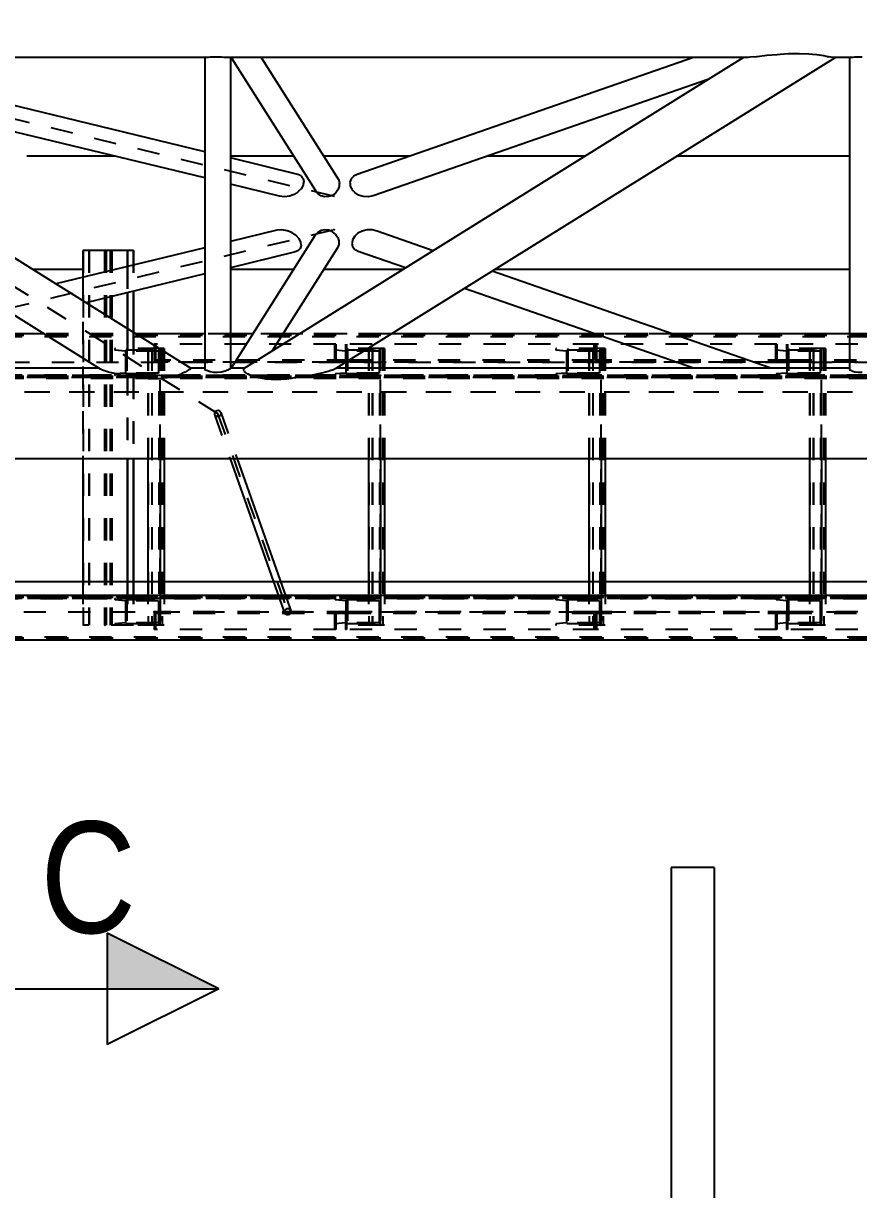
# Model space of a CAD drawing. Header units: millimetres. Extents: x 149919 to 150445, y 136651 to 136866.
# Drawn here: x 150233.23 to 150236.98, y 136688.6 to 136693.83 of the extents above; entities that cross this region are included whole.
import ezdxf

# ---------------------------------------------------------------- set-up
doc = ezdxf.new("R2010")
doc.units = ezdxf.units.MM
doc.header["$LTSCALE"] = 0.25
for name, pattern in [('CENTER', [50.8, 31.75, -6.35, 6.35, -6.35]), ('XKITLINE00', [0]), ('XKITLINE02', [4, 2, -2]), ('XKITLINE03', [6, 3, -1, 1, -1])]:
    doc.linetypes.add(name, pattern=pattern)
doc.styles.add('ARIAL', font='arial.ttf')

# ---------------------------------------------------------------- blocks, each defined once
blk = doc.blocks.new('çatıı')
at = {"color": 8, "linetype": 'CENTER'}
for p, q in [((8940.53, 4350.27), (9281.26, 4267.77)), ((9229.11, 4170.27), (8940.53, 4350.27)), ((8940.53, 4170.27), (9281.26, 4252.77))]:
    blk.add_line(p, q, dxfattribs=at)
at = {"color": 8, "linetype": 'XKITLINE00'}
for p, q in [((9475.37, 4330.79), (9471.01, 4330.28)), ((9480.1, 4331.17), (9475.37, 4330.79)), ((9481.42, 4331.24), (9480.1, 4331.17)), ((9485.15, 4331.53), (9481.42, 4331.24)), ((9489.96, 4331.64), (9485.15, 4331.53)), ((9494.22, 4331.45), (9489.96, 4331.64)), ((9495.82, 4331.24), (9494.22, 4331.45)), ((9497.88, 4331.09), (9495.82, 4331.24)), ((9500.93, 4330.68), (9497.88, 4331.09)), ((9502.58, 4330.25), (9500.93, 4330.68)), ((9176.52, 4190.22), (8952.45, 4329.97)), ((9217.23, 4190.55), (8993.7, 4329.97)), ((9223.41, 4275.92), (9000.17, 4329.97)), ((9225.01, 4329.97), (9008.64, 4329.97)), ((9223.41, 4287.64), (9048.57, 4329.97)), ((9223.41, 4329.97), (9223.41, 4190.23)), ((9223.69, 4329.95), (9223.62, 4329.97)), ((9224.25, 4329.88), (9223.69, 4329.95)), ((9224.43, 4329.91), (9224.07, 4329.96)), ((9224.5, 4329.93), (9224.25, 4329.88)), ((9225.76, 4330.04), (9224.5, 4329.93)), ((9227.35, 4330.11), (9225.76, 4330.04)), ((9229.11, 4330.11), (9227.35, 4330.11)), ((9230.87, 4330.05), (9229.11, 4330.11)), ((9232.46, 4329.94), (9230.87, 4330.05)), ((9467.24, 4329.97), (9231.9, 4329.97)), ((9232.92, 4329.88), (9232.46, 4329.94)), ((9233.4, 4329.95), (9232.73, 4329.9)), ((9233.72, 4329.94), (9232.92, 4329.88)), ((9233.54, 4329.97), (9233.4, 4329.95)), ((9233.95, 4329.97), (9233.72, 4329.94)), ((9234.81, 4329.97), (9234.81, 4190.48)), ((9235.22, 4329.97), (9272.96, 4270.26)), ((9464.95, 4329.97), (9240.71, 4190.35)), ((9248.66, 4329.97), (9283.25, 4275.25)), ((9506.24, 4329.97), (9282.14, 4190.43)), ((9442.58, 4329.97), (9291.69, 4277.44)), ((9465.78, 4329.93), (9465.63, 4329.97)), ((9466.35, 4329.88), (9465.78, 4329.93)), ((9467.84, 4330.04), (9466.35, 4329.88)), ((9466.7, 4329.94), (9466.58, 4329.97)), ((9466.83, 4329.93), (9466.7, 4329.94)), ((9470.84, 4330.25), (9467.84, 4330.04)), ((9471.01, 4330.28), (9470.84, 4330.25)), ((9503.18, 4330.21), (9502.58, 4330.25)), ((9504.94, 4329.98), (9503.18, 4330.21)), ((9505.25, 4329.88), (9504.94, 4329.98)), ((9514.15, 4329.97), (9504.96, 4329.97)), ((9506.1, 4329.97), (9505.25, 4329.88)), ((9512.5, 4329.97), (9512.5, 4190.21)), ((9512.78, 4329.95), (9512.72, 4329.97)), ((9513.34, 4329.88), (9512.78, 4329.95)), ((9513.53, 4329.91), (9513.16, 4329.96)), ((9513.59, 4329.92), (9513.34, 4329.88)), ((9514.85, 4330.04), (9513.59, 4329.92)), ((9516.44, 4330.1), (9514.85, 4330.04)), ((9518.2, 4330.1), (9516.44, 4330.1)), ((9449.39, 4320.29), (9298.79, 4267.85)), ((9183.13, 4285.67), (9143.61, 4285.67)), ((9263.22, 4285.67), (9234.81, 4285.67)), ((9265.08, 4277.55), (9234.81, 4284.88)), ((9315.35, 4285.67), (9276.67, 4285.67)), ((9393.8, 4285.67), (9349.99, 4285.67)), ((9512.5, 4285.67), (9435.1, 4285.67)), ((9256.88, 4267.82), (9234.81, 4273.16)), ((9266.54, 4276.84), (9265.08, 4277.55)), ((9266.54, 4276.84), (9266.69, 4276.62)), ((9266.69, 4276.62), (9267.5, 4275.7)), ((9267.53, 4273.36), (9267.46, 4272.69)), ((9267.5, 4275.7), (9267.79, 4274.28)), ((9267.79, 4274.28), (9267.53, 4273.36)), ((9283.25, 4275.25), (9283.7, 4273.77)), ((9283.67, 4273.32), (9283.63, 4272.14)), ((9283.7, 4273.77), (9283.67, 4273.32)), ((9288.95, 4275.48), (9288.45, 4274.03)), ((9288.45, 4274.03), (9288.55, 4273.31)), ((9288.55, 4273.31), (9288.56, 4272.42)), ((9290.02, 4276.58), (9288.95, 4275.48)), ((9290.1, 4276.67), (9290.02, 4276.58)), ((9291.69, 4277.44), (9290.1, 4276.67)), ((9259.05, 4267.5), (9256.88, 4267.82)), ((9261.3, 4267.72), (9259.05, 4267.5)), ((9263.4, 4268.46), (9261.3, 4267.72)), ((9265.16, 4269.63), (9263.4, 4268.46)), ((9265.28, 4269.78), (9265.16, 4269.63)), ((9266.61, 4271.08), (9265.28, 4269.78)), ((9267.46, 4272.69), (9266.61, 4271.08)), ((9272.96, 4270.26), (9273.37, 4269.73)), ((9273.37, 4269.73), (9273.97, 4268.93)), ((9275.39, 4267.97), (9273.97, 4268.93)), ((9277.06, 4267.5), (9275.39, 4267.97)), ((9280.51, 4268.13), (9278.83, 4267.55)), ((9281.95, 4269.18), (9280.51, 4268.13)), ((9282.36, 4269.73), (9281.95, 4269.18)), ((9283.03, 4270.56), (9282.36, 4269.73)), ((9283.63, 4272.14), (9283.03, 4270.56)), ((9288.56, 4272.42), (9289.27, 4270.82)), ((9289.27, 4270.82), (9290.31, 4269.72)), ((9290.31, 4269.72), (9290.58, 4269.4)), ((9292.29, 4268.28), (9290.58, 4269.4)), ((9294.37, 4267.61), (9292.29, 4268.28)), ((9298.79, 4267.85), (9296.61, 4267.46)), ((9278.83, 4267.55), (9277.06, 4267.5)), ((9296.61, 4267.46), (9294.37, 4267.61)), ((9255.68, 4252.44), (9234.81, 4247.39)), ((9257.97, 4252.63), (9255.68, 4252.44)), ((9260.29, 4252.29), (9257.97, 4252.63)), ((9262.41, 4251.46), (9260.29, 4252.29)), ((9275.49, 4252.32), (9274.01, 4251.47)), ((9277.2, 4252.68), (9275.49, 4252.32)), ((9278.96, 4252.5), (9277.2, 4252.68)), ((9280.61, 4251.81), (9278.96, 4252.5)), ((9293.93, 4252.11), (9292.04, 4251.12)), ((9296.14, 4252.62), (9293.93, 4252.11)), ((9298.44, 4252.6), (9296.14, 4252.62)), ((9300.61, 4252.06), (9298.44, 4252.6)), ((9325.76, 4243.31), (9300.61, 4252.06)), ((9272.9, 4250.22), (9235.2, 4190.57)), ((9263.93, 4250.35), (9262.41, 4251.46)), ((9264.15, 4250.21), (9263.93, 4250.35)), ((9264.15, 4250.21), (9265.56, 4248.73)), ((9265.56, 4248.73), (9266.31, 4247.11)), ((9266.31, 4247.11), (9266.31, 4246.79)), ((9273.06, 4250.39), (9272.9, 4250.22)), ((9274.01, 4251.47), (9273.06, 4250.39)), ((9281.97, 4250.68), (9280.61, 4251.81)), ((9281.97, 4250.68), (9282.16, 4250.39)), ((9282.16, 4250.39), (9282.96, 4249.25)), ((9282.96, 4249.25), (9283.46, 4247.66)), ((9283.43, 4246.84), (9283.42, 4246.08)), ((9283.46, 4247.66), (9283.43, 4246.84)), ((9289.4, 4246.83), (9289.34, 4246.62)), ((9289.62, 4248.24), (9289.4, 4246.83)), ((9290.57, 4249.78), (9289.62, 4248.24)), ((9291.29, 4250.39), (9290.57, 4249.78)), ((9292.04, 4251.12), (9291.29, 4250.39)), ((9223.41, 4244.63), (9156.5, 4228.43)), ((9263.39, 4242.59), (9234.81, 4235.67)), ((9282.87, 4244.65), (9253.63, 4198.4)), ((9265.03, 4243.2), (9263.39, 4242.59)), ((9265.38, 4243.57), (9265.03, 4243.2)), ((9266.11, 4244.22), (9265.38, 4243.57)), ((9266.56, 4245.57), (9266.11, 4244.22)), ((9266.31, 4246.79), (9266.56, 4245.57)), ((9283.42, 4246.08), (9282.87, 4244.65)), ((9289.34, 4246.62), (9289.61, 4245.14)), ((9289.61, 4245.14), (9290.58, 4243.87)), ((9291.03, 4243.61), (9290.58, 4243.87)), ((9292.07, 4242.98), (9291.03, 4243.61)), ((9313.34, 4235.57), (9292.07, 4242.98)), ((9168.7, 4234.87), (9146.16, 4234.87)), ((9223.41, 4232.91), (9170.03, 4219.98)), ((9263.2, 4234.87), (9234.81, 4234.87)), ((9312.21, 4234.87), (9276.69, 4234.87)), ((9477.22, 4190.57), (9352.25, 4234.09)), ((9512.5, 4234.87), (9353.51, 4234.87)), ((9442.58, 4190.57), (9339.82, 4226.35)), ((9175.94, 4190.57), (9008.64, 4190.57)), ((9177.48, 4189.7), (9176.52, 4190.22)), ((9180.11, 4188.79), (9177.52, 4189.68)), ((9215.86, 4189.67), (9214.5, 4188.78)), ((9215.87, 4189.7), (9215.86, 4189.67)), ((9216.87, 4190.21), (9215.87, 4189.7)), ((9216.88, 4190.49), (9216.87, 4190.21)), ((9217.23, 4190.55), (9216.88, 4190.49)), ((9223.41, 4190.57), (9217.19, 4190.57)), ((9223.41, 4190.23), (9223.69, 4189.81)), ((9224.25, 4189.57), (9223.69, 4189.81)), ((9224.5, 4189.38), (9224.25, 4189.57)), ((9225.76, 4188.94), (9224.5, 4189.38)), ((9232.46, 4189.35), (9230.87, 4188.91)), ((9232.93, 4189.57), (9232.46, 4189.35)), ((9233.72, 4189.79), (9232.93, 4189.57)), ((9234.53, 4190.2), (9233.72, 4189.79)), ((9234.68, 4190.43), (9234.53, 4190.2)), ((9234.81, 4190.48), (9234.68, 4190.43)), ((9241.07, 4190.57), (9234.81, 4190.57)), ((9240.71, 4190.35), (9240.64, 4189.75)), ((9241.01, 4189.55), (9240.64, 4189.75)), ((9241.01, 4189.55), (9241.21, 4188.93)), ((9279.89, 4189.55), (9278.74, 4189.14)), ((9281.11, 4189.88), (9279.89, 4189.55)), ((9282.09, 4190.42), (9281.11, 4189.88)), ((9282.14, 4190.43), (9282.09, 4190.42)), ((9512.5, 4190.57), (9282.36, 4190.57)), ((9512.5, 4190.21), (9512.78, 4189.79)), ((9513.34, 4189.55), (9512.78, 4189.79)), ((9513.59, 4189.36), (9513.34, 4189.55)), ((9514.85, 4188.91), (9513.59, 4189.36)), ((9182.15, 4188.33), (9180.11, 4188.79)), ((9183.72, 4187.87), (9182.15, 4188.33)), ((9188.18, 4186.96), (9183.72, 4187.87)), ((9192.32, 4186.4), (9188.18, 4186.96)), ((9192.96, 4186.29), (9192.32, 4186.4)), ((9197.92, 4185.84), (9192.96, 4186.29)), ((9202.47, 4185.84), (9197.92, 4185.84)), ((9206.37, 4186.29), (9202.47, 4185.84)), ((9206.77, 4186.4), (9206.37, 4186.29)), ((9209.79, 4186.95), (9206.77, 4186.4)), ((9212.44, 4187.86), (9209.79, 4186.95)), ((9213.13, 4188.33), (9212.44, 4187.86)), ((9214.5, 4188.78), (9213.13, 4188.33)), ((9227.35, 4188.7), (9225.76, 4188.94)), ((9229.11, 4188.69), (9227.35, 4188.7)), ((9230.87, 4188.91), (9229.11, 4188.69)), ((9242.57, 4188.09), (9241.21, 4188.93)), ((9242.57, 4188.09), (9242.59, 4188.06)), ((9244.44, 4187.01), (9242.59, 4188.06)), ((9247.31, 4186.23), (9244.44, 4187.01)), ((9248.42, 4186.1), (9247.31, 4186.23)), ((9250.86, 4185.64), (9248.42, 4186.1)), ((9255.2, 4185.46), (9250.86, 4185.64)), ((9260.21, 4185.75), (9255.2, 4185.46)), ((9262.79, 4186.1), (9260.21, 4185.75)), ((9265.46, 4186.38), (9262.79, 4186.1)), ((9270.52, 4187.22), (9265.46, 4186.38)), ((9274.32, 4188.09), (9270.52, 4187.22)), ((9275.17, 4188.24), (9274.32, 4188.09)), ((9278.74, 4189.14), (9275.17, 4188.24)), ((9516.44, 4188.67), (9514.85, 4188.91)), ((9518.2, 4188.66), (9516.44, 4188.67)), ((10084.48, 4149.97), (9008.64, 4149.97))]:
    blk.add_line(p, q, dxfattribs=at)
at = {"color": 7, "linetype": 'XKITLINE00'}
for p, q in [((9188.63, 4243.37), (9168.7, 4243.37)), ((9168.7, 4243.37), (9168.7, 4231.38)), ((9188.48, 4243.37), (9188.48, 4236.17)), ((9188.63, 4243.37), (9188.63, 4236.21)), ((9188.48, 4224.45), (9188.48, 4208.48)), ((9188.63, 4224.49), (9188.63, 4208.39)), ((9191.16, 4225.1), (9191.16, 4206.81)), ((9191.31, 4225.14), (9191.31, 4206.72)), ((9151.09, 4206.07), (9138.05, 4206.07)), ((9223.41, 4206.07), (9192.34, 4206.07)), ((9245, 4206.07), (9234.81, 4206.07)), ((9265.96, 4206.07), (9258.48, 4206.07)), ((9398.06, 4206.07), (9307.25, 4206.07)), ((9512.5, 4206.07), (9432.7, 4206.07)), ((9168.7, 4149.97), (9168.7, 4094.87)), ((9188.48, 4149.97), (9188.48, 4094.87)), ((9188.63, 4149.97), (9188.63, 4094.87)), ((9191.16, 4149.97), (9191.16, 4094.87)), ((9191.31, 4149.97), (9191.31, 4094.87)), ((9197.87, 4149.97), (9197.87, 4094.87)), ((9203.31, 4149.97), (9203.31, 4094.87)), ((9205.1, 4149.97), (9205.1, 4094.87)), ((9234.68, 4149.97), (9258.64, 4082.07)), ((9237.86, 4149.97), (9261.43, 4083.18)), ((9296.75, 4149.97), (9296.75, 4094.87)), ((9302.19, 4149.97), (9302.19, 4094.87)), ((9303.98, 4149.97), (9303.98, 4094.87)), ((9395.64, 4149.97), (9395.64, 4094.87)), ((9401.08, 4149.97), (9401.08, 4094.87)), ((9402.87, 4149.97), (9402.87, 4094.87)), ((9494.52, 4149.97), (9494.52, 4094.87)), ((9499.96, 4149.97), (9499.96, 4094.87)), ((9501.75, 4149.97), (9501.75, 4094.87)), ((9254.12, 4094.87), (9126.63, 4094.87)), ((9543.17, 4094.87), (9257.3, 4094.87)), ((9256.31, 4088.67), (9120.36, 4088.67)), ((9545.36, 4088.67), (9259.49, 4088.67)), ((10084.2, 4068.67), (9120.36, 4068.67))]:
    blk.add_line(p, q, dxfattribs=at)
at = {"color": 116, "linetype": 'XKITLINE02', "true_color": 0x136734}
for p, q in [((9168.85, 4243.37), (9168.85, 4075.37)), ((9171.38, 4243.37), (9171.38, 4075.37)), ((9171.53, 4243.37), (9171.53, 4075.37)), ((9178.42, 4243.37), (9178.42, 4075.37)), ((9179.06, 4243.37), (9179.06, 4075.37)), ((9180.95, 4243.37), (9180.95, 4075.37)), ((9181.59, 4243.37), (9181.59, 4075.37)), ((9191.31, 4243.37), (9188.48, 4243.37)), ((9191.16, 4243.37), (9191.16, 4225.1)), ((9191.31, 4243.37), (9191.31, 4225.14)), ((9168.7, 4231.38), (9168.7, 4149.97)), ((9188.48, 4236.17), (9188.48, 4224.45)), ((9188.63, 4236.21), (9188.63, 4224.49)), ((10482.26, 4205.22), (9138.29, 4205.22)), ((10482.26, 4206.07), (9151.09, 4206.07)), ((9188.48, 4208.48), (9188.48, 4149.97)), ((9188.63, 4208.39), (9188.63, 4149.97)), ((9191.16, 4206.81), (9191.16, 4149.97)), ((9191.31, 4206.72), (9191.31, 4149.97)), ((9234.81, 4206.07), (9223.41, 4206.07)), ((9258.48, 4206.07), (9245, 4206.07)), ((9307.25, 4206.07), (9265.96, 4206.07)), ((9432.7, 4206.07), (9398.06, 4206.07)), ((9523.9, 4206.07), (9512.5, 4206.07)), ((10481.46, 4204.69), (9136.74, 4204.69)), ((9282.15, 4201.36), (9200.59, 4201.36)), ((9200.59, 4201.36), (9200.59, 4193.36)), ((9201.25, 4201.36), (9201.25, 4194.16)), ((9282.15, 4201.36), (9280.73, 4201.36)), ((9281.5, 4201.36), (9281.5, 4193.36)), ((9282.15, 4201.36), (9282.15, 4194.16)), ((9398.37, 4201.36), (9286.41, 4201.36)), ((9286.41, 4201.36), (9286.41, 4194.16)), ((9286.9, 4201.36), (9286.9, 4193.36)), ((9397.89, 4201.36), (9397.89, 4194.16)), ((9398.38, 4201.36), (9397.89, 4201.36)), ((9479.92, 4201.36), (9398.36, 4201.36)), ((9398.36, 4201.36), (9398.36, 4193.36)), ((9398.38, 4201.36), (9398.38, 4193.36)), ((9399.01, 4201.36), (9399.01, 4194.16)), ((9479.92, 4201.36), (9479.27, 4201.36)), ((9479.27, 4201.36), (9479.27, 4193.36)), ((9479.92, 4201.36), (9479.92, 4194.16)), ((9596.15, 4201.36), (9484.18, 4201.36)), ((9484.18, 4201.36), (9484.18, 4194.16)), ((9484.67, 4201.36), (9484.67, 4193.36)), ((9203.31, 4199.38), (9182.97, 4199.38)), ((9182.97, 4199.38), (9182.97, 4198.7)), ((9197.87, 4198.7), (9182.97, 4198.7)), ((9187.72, 4198.31), (9182.97, 4198.7)), ((9202.62, 4198.31), (9187.72, 4198.31)), ((9187.72, 4198.31), (9187.72, 4188.44)), ((9188.41, 4199.38), (9188.41, 4187.38)), ((9197.87, 4199.38), (9197.87, 4198.7)), ((9197.87, 4199.38), (9197.87, 4149.97)), ((9205.1, 4199.38), (9197.87, 4199.38)), ((9202.62, 4198.31), (9197.87, 4198.7)), ((9197.97, 4199.38), (9197.97, 4075.37)), ((9199.56, 4199.38), (9199.56, 4075.37)), ((9199.66, 4199.38), (9199.66, 4075.37)), ((9202.62, 4198.31), (9202.62, 4188.44)), ((9202.78, 4199.38), (9202.78, 4075.37)), ((9203.31, 4199.38), (9203.31, 4187.38)), ((9203.31, 4199.38), (9203.31, 4149.97)), ((9204.25, 4199.38), (9204.25, 4075.37)), ((9205.1, 4199.38), (9205.1, 4149.97)), ((9302.19, 4199.38), (9281.86, 4199.38)), ((9281.86, 4199.38), (9281.86, 4198.7)), ((9296.75, 4198.7), (9281.86, 4198.7)), ((9286.6, 4198.31), (9281.86, 4198.7)), ((9301.5, 4198.31), (9286.6, 4198.31)), ((9286.6, 4198.31), (9286.6, 4188.44)), ((9287.3, 4199.38), (9287.3, 4187.38)), ((9296.75, 4199.38), (9296.75, 4198.7)), ((9296.75, 4199.38), (9296.75, 4149.97)), ((9303.98, 4199.38), (9296.75, 4199.38)), ((9301.5, 4198.31), (9296.75, 4198.7)), ((9296.86, 4199.38), (9296.86, 4075.37)), ((9298.44, 4199.38), (9298.44, 4075.37)), ((9298.54, 4199.38), (9298.54, 4075.37)), ((9301.5, 4198.31), (9301.5, 4188.44)), ((9301.66, 4199.38), (9301.66, 4075.37)), ((9302.19, 4199.38), (9302.19, 4187.38)), ((9302.19, 4199.38), (9302.19, 4149.97)), ((9303.13, 4199.38), (9303.13, 4075.37)), ((9303.98, 4199.38), (9303.98, 4149.97)), ((9401.08, 4199.38), (9380.74, 4199.38)), ((9380.74, 4199.38), (9380.74, 4198.7)), ((9395.64, 4198.7), (9380.74, 4198.7)), ((9385.49, 4198.31), (9380.74, 4198.7)), ((9400.39, 4198.31), (9385.49, 4198.31)), ((9385.49, 4198.31), (9385.49, 4188.44)), ((9386.18, 4199.38), (9386.18, 4187.38)), ((9395.64, 4199.38), (9395.64, 4198.7)), ((9395.64, 4199.38), (9395.64, 4149.97)), ((9402.87, 4199.38), (9395.64, 4199.38)), ((9400.39, 4198.31), (9395.64, 4198.7)), ((9395.74, 4199.38), (9395.74, 4075.37)), ((9397.33, 4199.38), (9397.33, 4075.37)), ((9397.43, 4199.38), (9397.43, 4075.37)), ((9400.39, 4198.31), (9400.39, 4188.44)), ((9400.54, 4199.38), (9400.54, 4075.37)), ((9401.08, 4199.38), (9401.08, 4187.38)), ((9401.08, 4199.38), (9401.08, 4149.97)), ((9402.01, 4199.38), (9402.01, 4075.37)), ((9402.87, 4199.38), (9402.87, 4149.97)), ((9499.96, 4199.38), (9479.62, 4199.38)), ((9479.62, 4199.38), (9479.62, 4198.7)), ((9494.52, 4198.7), (9479.62, 4198.7)), ((9484.37, 4198.31), (9479.62, 4198.7)), ((9499.27, 4198.31), (9484.37, 4198.31)), ((9484.37, 4198.31), (9484.37, 4188.44)), ((9485.06, 4199.38), (9485.06, 4187.38)), ((9494.52, 4199.38), (9494.52, 4198.7)), ((9494.52, 4199.38), (9494.52, 4149.97)), ((9501.75, 4199.38), (9494.52, 4199.38)), ((9499.27, 4198.31), (9494.52, 4198.7)), ((9494.62, 4199.38), (9494.62, 4075.37)), ((9496.21, 4199.38), (9496.21, 4075.37)), ((9496.31, 4199.38), (9496.31, 4075.37)), ((9499.27, 4198.31), (9499.27, 4188.44)), ((9499.43, 4199.38), (9499.43, 4075.37)), ((9499.96, 4199.38), (9499.96, 4187.38)), ((9499.96, 4199.38), (9499.96, 4149.97)), ((9500.9, 4199.38), (9500.9, 4075.37)), ((9501.75, 4199.38), (9501.75, 4149.97)), ((9286.83, 4193.36), (9200.59, 4193.36)), ((9288.06, 4194.16), (9201.25, 4194.16)), ((9207.15, 4194.16), (9207.15, 4193.36)), ((9288.06, 4193.36), (9281.5, 4193.36)), ((9397.89, 4194.16), (9281.98, 4194.16)), ((9281.98, 4194.16), (9281.98, 4193.36)), ((9398.37, 4193.36), (9281.98, 4193.36)), ((9288.06, 4194.16), (9282.15, 4194.16)), ((9288.06, 4194.16), (9288.06, 4193.36)), ((9393.46, 4194.16), (9393.46, 4193.36)), ((9397.89, 4194.16), (9393.46, 4194.16)), ((9398.38, 4193.36), (9393.46, 4193.36)), ((9485.83, 4193.36), (9398.36, 4193.36)), ((9485.83, 4194.16), (9399.01, 4194.16)), ((9404.92, 4194.16), (9404.92, 4193.36)), ((9485.83, 4193.36), (9469.22, 4193.36)), ((9595.66, 4194.16), (9479.75, 4194.16)), ((9479.75, 4194.16), (9479.75, 4193.36)), ((9594.67, 4193.36), (9479.75, 4193.36)), ((9485.83, 4194.16), (9479.92, 4194.16)), ((9485.83, 4194.16), (9485.83, 4193.36)), ((10482.26, 4186.07), (9117.29, 4186.07)), ((10481.46, 4187.46), (9118.85, 4187.46)), ((10482.26, 4186.92), (9119.29, 4186.92)), ((10493.82, 4187.37), (9126.63, 4187.37)), ((10481.36, 4187.37), (9126.63, 4187.37)), ((10493.61, 4186.52), (9126.73, 4186.52)), ((9187.72, 4188.44), (9182.97, 4188.06)), ((9197.87, 4188.06), (9182.97, 4188.06)), ((9182.97, 4188.06), (9182.97, 4187.38)), ((9203.31, 4187.38), (9182.97, 4187.38)), ((9202.62, 4188.44), (9187.72, 4188.44)), ((9202.62, 4188.44), (9197.87, 4188.06)), ((9197.87, 4188.06), (9197.87, 4187.38)), ((9286.6, 4188.44), (9281.86, 4188.06)), ((9296.75, 4188.06), (9281.86, 4188.06)), ((9281.86, 4188.06), (9281.86, 4187.38)), ((9302.19, 4187.38), (9281.86, 4187.38)), ((9301.5, 4188.44), (9286.6, 4188.44)), ((9301.5, 4188.44), (9296.75, 4188.06)), ((9296.75, 4188.06), (9296.75, 4187.38)), ((9385.49, 4188.44), (9380.74, 4188.06)), ((9395.64, 4188.06), (9380.74, 4188.06)), ((9380.74, 4188.06), (9380.74, 4187.38)), ((9401.08, 4187.38), (9380.74, 4187.38)), ((9400.39, 4188.44), (9385.49, 4188.44)), ((9400.39, 4188.44), (9395.64, 4188.06)), ((9395.64, 4188.06), (9395.64, 4187.38)), ((9484.37, 4188.44), (9479.62, 4188.06)), ((9494.52, 4188.06), (9479.62, 4188.06)), ((9479.62, 4188.06), (9479.62, 4187.38)), ((9499.96, 4187.38), (9479.62, 4187.38)), ((9499.27, 4188.44), (9484.37, 4188.44)), ((9499.27, 4188.44), (9494.52, 4188.06)), ((9494.52, 4188.06), (9494.52, 4187.38)), ((10493.82, 4179.87), (9126.63, 4179.87)), ((10452.49, 4179.87), (9126.63, 4179.87)), ((9228.03, 4171.16), (9227.67, 4170.52)), ((9227.67, 4170.52), (9227.69, 4169.8)), ((9227.69, 4169.8), (9228.09, 4169.22)), ((9227.69, 4169.8), (9234.68, 4149.97)), ((9228.69, 4171.57), (9228.03, 4171.16)), ((9228.76, 4168.91), (9228.09, 4169.22)), ((9229.46, 4171.63), (9228.69, 4171.57)), ((9229.53, 4168.98), (9228.76, 4168.91)), ((9230.13, 4171.33), (9229.46, 4171.63)), ((9230.19, 4169.39), (9229.53, 4168.98)), ((9230.13, 4171.33), (9230.53, 4170.75)), ((9230.56, 4170.03), (9230.19, 4169.39)), ((9230.53, 4170.75), (9230.56, 4170.03)), ((9230.53, 4170.75), (9237.86, 4149.97)), ((9168.7, 4094.87), (9168.7, 4075.37)), ((9188.48, 4094.87), (9188.48, 4075.37)), ((9188.63, 4094.87), (9188.63, 4075.37)), ((9191.16, 4094.87), (9191.16, 4075.37)), ((9191.31, 4094.87), (9191.31, 4075.37)), ((9197.87, 4094.87), (9197.87, 4075.37)), ((9203.31, 4094.87), (9203.31, 4075.37)), ((9205.1, 4094.87), (9205.1, 4075.37)), ((10493.82, 4094.87), (9254.12, 4094.87)), ((9257.3, 4094.87), (9254.12, 4094.87)), ((9296.75, 4094.87), (9296.75, 4075.37)), ((9302.19, 4094.87), (9302.19, 4075.37)), ((9303.98, 4094.87), (9303.98, 4075.37)), ((9395.64, 4094.87), (9395.64, 4075.37)), ((9401.08, 4094.87), (9401.08, 4075.37)), ((9402.87, 4094.87), (9402.87, 4075.37)), ((9494.52, 4094.87), (9494.52, 4075.37)), ((9499.96, 4094.87), (9499.96, 4075.37)), ((9501.75, 4094.87), (9501.75, 4075.37)), ((10481.46, 4087.29), (9120.42, 4087.29)), ((10482.26, 4087.82), (9120.92, 4087.82)), ((10493.82, 4087.37), (9126.63, 4087.37)), ((10493.61, 4088.22), (9126.73, 4088.22)), ((9203.31, 4087.37), (9182.97, 4087.37)), ((9182.97, 4087.37), (9182.97, 4086.69)), ((9197.87, 4086.69), (9182.97, 4086.69)), ((9187.72, 4086.31), (9182.97, 4086.69)), ((9202.62, 4086.31), (9187.72, 4086.31)), ((9187.72, 4086.31), (9187.72, 4076.44)), ((9188.41, 4087.37), (9188.41, 4075.37)), ((9197.87, 4087.37), (9197.87, 4086.69)), ((9202.62, 4086.31), (9197.87, 4086.69)), ((9202.62, 4086.31), (9202.62, 4076.44)), ((9203.31, 4087.37), (9203.31, 4075.37)), ((10482.26, 4088.67), (9256.31, 4088.67)), ((9302.19, 4087.37), (9281.86, 4087.37)), ((9281.86, 4087.37), (9281.86, 4086.69)), ((9296.75, 4086.69), (9281.86, 4086.69)), ((9286.6, 4086.31), (9281.86, 4086.69)), ((9301.5, 4086.31), (9286.6, 4086.31)), ((9286.6, 4086.31), (9286.6, 4076.44)), ((9287.3, 4087.37), (9287.3, 4075.37)), ((9296.75, 4087.37), (9296.75, 4086.69)), ((9301.5, 4086.31), (9296.75, 4086.69)), ((9301.5, 4086.31), (9301.5, 4076.44)), ((9302.19, 4087.37), (9302.19, 4075.37)), ((9401.08, 4087.37), (9380.74, 4087.37)), ((9380.74, 4087.37), (9380.74, 4086.69)), ((9395.64, 4086.69), (9380.74, 4086.69)), ((9385.49, 4086.31), (9380.74, 4086.69)), ((9400.39, 4086.31), (9385.49, 4086.31)), ((9385.49, 4086.31), (9385.49, 4076.44)), ((9386.18, 4087.37), (9386.18, 4075.37)), ((9395.64, 4087.37), (9395.64, 4086.69)), ((9400.39, 4086.31), (9395.64, 4086.69)), ((9400.39, 4086.31), (9400.39, 4076.44)), ((9401.08, 4087.37), (9401.08, 4075.37)), ((9499.96, 4087.37), (9479.62, 4087.37)), ((9479.62, 4087.37), (9479.62, 4086.69)), ((9494.52, 4086.69), (9479.62, 4086.69)), ((9484.37, 4086.31), (9479.62, 4086.69)), ((9499.27, 4086.31), (9484.37, 4086.31)), ((9484.37, 4086.31), (9484.37, 4076.44)), ((9485.06, 4087.37), (9485.06, 4075.37)), ((9494.52, 4087.37), (9494.52, 4086.69)), ((9499.27, 4086.31), (9494.52, 4086.69)), ((9499.27, 4086.31), (9499.27, 4076.44)), ((9499.96, 4087.37), (9499.96, 4075.37)), ((9207.15, 4081.39), (9200.59, 4081.39)), ((9200.59, 4081.39), (9200.59, 4073.39)), ((9288.06, 4081.39), (9200.59, 4081.39)), ((9207.15, 4080.59), (9201.25, 4080.59)), ((9201.25, 4080.59), (9201.25, 4073.39)), ((9288.06, 4080.59), (9201.25, 4080.59)), ((9207.15, 4081.39), (9207.15, 4080.59)), ((9258.64, 4082.07), (9259.05, 4080.9)), ((9259.4, 4082.26), (9259.03, 4081.62)), ((9259.03, 4081.62), (9259.05, 4080.9)), ((9259.05, 4080.9), (9259.45, 4080.32)), ((9260.05, 4082.67), (9259.4, 4082.26)), ((9260.13, 4080.02), (9259.45, 4080.32)), ((9260.82, 4082.73), (9260.05, 4082.67)), ((9260.9, 4080.08), (9260.13, 4080.02)), ((9261.5, 4082.43), (9260.82, 4082.73)), ((9261.55, 4080.49), (9260.9, 4080.08)), ((9261.43, 4083.18), (9261.9, 4081.85)), ((9261.5, 4082.43), (9261.9, 4081.85)), ((9261.92, 4081.13), (9261.55, 4080.49)), ((9261.9, 4081.85), (9261.92, 4081.13)), ((9281.5, 4081.39), (9281.5, 4073.39)), ((9286.9, 4081.39), (9281.98, 4081.39)), ((9281.98, 4081.39), (9281.98, 4080.59)), ((9398.38, 4081.39), (9281.98, 4081.39)), ((9286.41, 4080.59), (9281.98, 4080.59)), ((9397.89, 4080.59), (9281.98, 4080.59)), ((9282.15, 4080.59), (9282.15, 4073.39)), ((9286.41, 4080.59), (9286.41, 4073.39)), ((9286.9, 4081.39), (9286.9, 4073.39)), ((9288.06, 4081.39), (9288.06, 4080.59)), ((9393.46, 4081.39), (9393.46, 4080.59)), ((9397.89, 4080.59), (9397.89, 4073.39)), ((9404.92, 4081.39), (9398.36, 4081.39)), ((9398.36, 4081.39), (9398.36, 4073.39)), ((9485.83, 4081.39), (9398.36, 4081.39)), ((9398.38, 4081.39), (9398.38, 4073.39)), ((9404.92, 4080.59), (9399.01, 4080.59)), ((9399.01, 4080.59), (9399.01, 4073.39)), ((9485.83, 4080.59), (9399.01, 4080.59)), ((9404.92, 4081.39), (9404.92, 4080.59)), ((9479.27, 4081.39), (9479.27, 4073.39)), ((9484.67, 4081.39), (9479.75, 4081.39)), ((9479.75, 4081.39), (9479.75, 4080.59)), ((9596.15, 4081.39), (9479.75, 4081.39)), ((9484.18, 4080.59), (9479.75, 4080.59)), ((9595.66, 4080.59), (9479.75, 4080.59)), ((9479.92, 4080.59), (9479.92, 4073.39)), ((9484.18, 4080.59), (9484.18, 4073.39)), ((9484.67, 4081.39), (9484.67, 4073.39)), ((9485.83, 4081.39), (9485.83, 4080.59)), ((9191.31, 4075.37), (9168.7, 4075.37)), ((9187.72, 4076.44), (9182.97, 4076.05)), ((9197.87, 4076.05), (9182.97, 4076.05)), ((9182.97, 4076.05), (9182.97, 4075.37)), ((9203.31, 4075.37), (9182.97, 4075.37)), ((9202.62, 4076.44), (9187.72, 4076.44)), ((9202.62, 4076.44), (9197.87, 4076.05)), ((9197.87, 4076.05), (9197.87, 4075.37)), ((9205.1, 4075.37), (9197.87, 4075.37)), ((9286.6, 4076.44), (9281.86, 4076.05)), ((9296.75, 4076.05), (9281.86, 4076.05)), ((9281.86, 4076.05), (9281.86, 4075.37)), ((9302.19, 4075.37), (9281.86, 4075.37)), ((9301.5, 4076.44), (9286.6, 4076.44)), ((9301.5, 4076.44), (9296.75, 4076.05)), ((9296.75, 4076.05), (9296.75, 4075.37)), ((9303.98, 4075.37), (9296.75, 4075.37)), ((9385.49, 4076.44), (9380.74, 4076.05)), ((9395.64, 4076.05), (9380.74, 4076.05)), ((9380.74, 4076.05), (9380.74, 4075.37)), ((9401.08, 4075.37), (9380.74, 4075.37)), ((9400.39, 4076.44), (9385.49, 4076.44)), ((9400.39, 4076.44), (9395.64, 4076.05)), ((9395.64, 4076.05), (9395.64, 4075.37)), ((9402.87, 4075.37), (9395.64, 4075.37)), ((9484.37, 4076.44), (9479.62, 4076.05)), ((9494.52, 4076.05), (9479.62, 4076.05)), ((9479.62, 4076.05), (9479.62, 4075.37)), ((9499.96, 4075.37), (9479.62, 4075.37)), ((9499.27, 4076.44), (9484.37, 4076.44)), ((9499.27, 4076.44), (9494.52, 4076.05)), ((9494.52, 4076.05), (9494.52, 4075.37)), ((9501.75, 4075.37), (9494.52, 4075.37)), ((10481.46, 4070.06), (9120.42, 4070.06)), ((10482.26, 4069.52), (9120.92, 4069.52)), ((9201.25, 4073.39), (9200.59, 4073.39)), ((9282.15, 4073.39), (9200.59, 4073.39)), ((9286.9, 4073.39), (9286.41, 4073.39)), ((9398.38, 4073.39), (9286.41, 4073.39)), ((9399.01, 4073.39), (9398.36, 4073.39)), ((9479.92, 4073.39), (9398.36, 4073.39)), ((9484.67, 4073.39), (9484.18, 4073.39)), ((9596.15, 4073.39), (9484.18, 4073.39))]:
    blk.add_line(p, q, dxfattribs=at)
at = {"color": 1, "linetype": 'XKITLINE03'}
for p, q in [((9178.59, 4243.37), (9178.59, 4075.37)), ((9203.31, 4075.37), (9203.31, 4199.38)), ((9302.19, 4075.37), (9302.19, 4199.38)), ((9401.08, 4075.37), (9401.08, 4199.38)), ((9499.96, 4075.37), (9499.96, 4199.38)), ((9134.71, 4193.37), (10497.87, 4193.37)), ((9281.5, 4193.36), (9200.59, 4193.36)), ((9398.38, 4193.36), (9286.9, 4193.36)), ((9479.27, 4193.36), (9398.36, 4193.36)), ((9596.15, 4193.36), (9484.67, 4193.36)), ((10493.82, 4187.37), (9129.61, 4187.37)), ((9203.31, 4187.38), (9188.41, 4187.38)), ((9302.19, 4187.38), (9287.3, 4187.38)), ((9401.08, 4187.38), (9386.18, 4187.38)), ((9499.96, 4187.38), (9485.06, 4187.38)), ((9229.11, 4170.27), (9260.48, 4081.37)), ((9129.61, 4087.37), (10493.82, 4087.37)), ((9203.31, 4087.37), (9188.41, 4087.37)), ((9302.19, 4087.37), (9287.3, 4087.37)), ((9401.08, 4087.37), (9386.18, 4087.37)), ((9499.96, 4087.37), (9485.06, 4087.37)), ((9122.12, 4081.37), (10497.87, 4081.37)), ((9200.59, 4081.39), (9281.5, 4081.39)), ((9286.9, 4081.39), (9398.38, 4081.39)), ((9398.36, 4081.39), (9479.27, 4081.39)), ((9484.67, 4081.39), (9596.15, 4081.39))]:
    blk.add_line(p, q, dxfattribs=at)
at = {"color": 1}
for p, q in [((9432.54, 3966.68), (9432.54, 3816.99)), ((9451.78, 3966.68), (9432.54, 3966.68)), ((9451.78, 3966.68), (9451.78, 3816.99))]:
    blk.add_line(p, q, dxfattribs=at)
at = {"color": 30, "linetype": 'XKITLINE00'}
for p, q in [((9229.61, 3912.35), (9179.61, 3937.35)), ((9179.61, 3937.35), (9179.61, 3887.35)), ((9229.61, 3912.35), (9179.61, 3887.35))]:
    blk.add_line(p, q, dxfattribs=at)
at = {"color": 2, "linetype": 'XKITLINE00'}
blk.add_line((9129.61, 3912.35), (9229.61, 3912.35), dxfattribs=at)
at = {"color": 8, "linetype": 'XKITLINE00'}
for centre in [(9281.26, 4267.77), (9281.26, 4252.77), (9229.11, 4170.27)]:
    blk.add_circle(centre, 0.05, dxfattribs=at)
at = {"color": 1, "linetype": 'XKITLINE00'}
for centre in [(9178.59, 4243.37), (9203.31, 4199.38), (9302.19, 4199.38), (9401.08, 4199.38), (9499.96, 4199.38), (9200.59, 4193.36), (9281.5, 4193.36), (9286.9, 4193.36), (9398.36, 4193.36), (9398.38, 4193.36), (9479.27, 4193.36), (9484.67, 4193.36), (9188.41, 4187.38), (9203.31, 4187.38), (9287.3, 4187.38), (9302.19, 4187.38), (9386.18, 4187.38), (9401.08, 4187.38), (9485.06, 4187.38), (9499.96, 4187.38), (9229.11, 4170.27), (9188.41, 4087.37), (9203.31, 4087.37), (9287.3, 4087.37), (9302.19, 4087.37), (9386.18, 4087.37), (9401.08, 4087.37), (9485.06, 4087.37), (9499.96, 4087.37), (9200.59, 4081.39), (9260.48, 4081.37), (9281.5, 4081.39), (9286.9, 4081.39), (9398.36, 4081.39), (9398.38, 4081.39), (9479.27, 4081.39), (9484.67, 4081.39), (9178.59, 4075.37), (9203.31, 4075.37), (9302.19, 4075.37), (9401.08, 4075.37), (9499.96, 4075.37)]:
    blk.add_circle(centre, 0.05, dxfattribs=at)
at = {"color": 30, "linetype": 'Continuous'}
blk.add_solid([(9179.61, 3937.35), (9229.61, 3912.35), (9179.61, 3937.35), (9179.61, 3912.35)], dxfattribs=at)
at = {"color": 116, "true_color": 0x136734, "style": 'ARIAL', "width": 0.85}
blk.add_text('C', height=50, dxfattribs=at).set_placement((9149.61, 3937.35))

msp = doc.modelspace()

# ---------------------------------------------------------------- block references
at = {"xscale": 0.009999943142843078, "yscale": 0.009999943142843078, "zscale": 0.009999943142843078}
msp.add_blockref('çatıı', (150141.8141, 136650.3731), dxfattribs=at)

doc.saveas('drawing.dxf')
